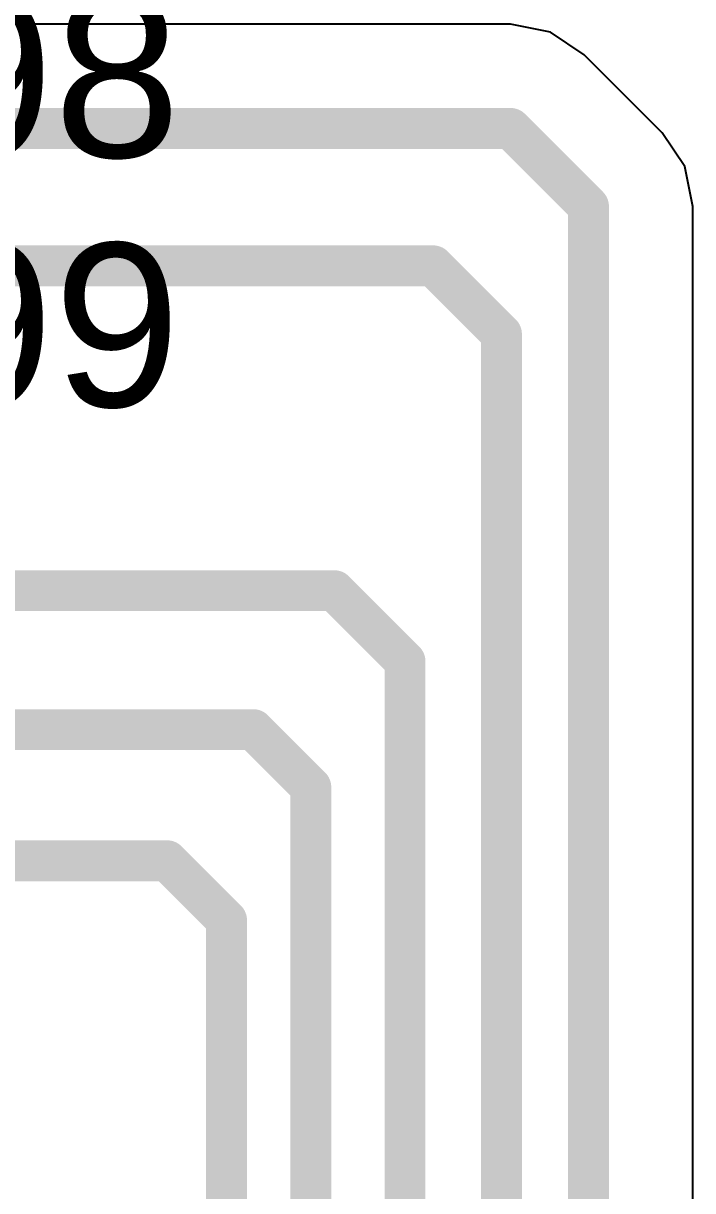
# Model space of a CAD drawing. Header units: inches. Extents: x -3 to 5437, y -3 to 5435.
# Drawn here: x 38.22 to 42.38, y 97.97 to 105.23 of the extents above; entities that cross this region are included whole.
import ezdxf

# ---------------------------------------------------------------- set-up
doc = ezdxf.new("R2010")
doc.units = ezdxf.units.IN
doc.layers.add('Bottom Layer', color=5, linetype='Continuous')
doc.layers.add('Top Overlay', color=2, linetype='Continuous')
doc.styles.add('Arial', font='', dxfattribs={"height": 0.2})
doc.styles.get('Arial').set_extended_font_data('Arial')

msp = doc.modelspace()

# ---------------------------------------------------------------- linework, layer by layer
at = {"layer": 'Bottom Layer'}
for p, q in [((41.2483, 105.2224), (35.0122, 105.2224)), ((41.4961, 105.1731), (41.2483, 105.2224)), ((41.7061, 105.0327), (41.4961, 105.1731)), ((42.1906, 104.5483), (41.7061, 105.0327)), ((42.331, 104.3382), (42.1906, 104.5483)), ((42.3803, 104.0904), (42.331, 104.3382)), ((42.3803, 93.517), (42.3803, 104.0904))]:
    msp.add_line(p, q, dxfattribs=at)
for points in [[(34.5176, 104.5749, 0.254, 0.254, 0), (41.2483, 104.5749, 0.254, 0.254, 0)], [(41.2483, 104.5749, 0.254, 0.254, 0), (41.7328, 104.0904, 0.254, 0.254, 0)], [(41.7328, 93.2489, 0.254, 0.254, 0), (41.7328, 104.0904, 0.254, 0.254, 0)], [(34.5152, 103.7209, 0.254, 0.254, 0), (40.7675, 103.7209, 0.254, 0.254, 0)], [(40.7675, 103.7209, 0.254, 0.254, 0), (41.1917, 103.2968, 0.254, 0.254, 0)], [(41.1917, 92.9344, 0.254, 0.254, 0), (41.1917, 103.2968, 0.254, 0.254, 0)], [(36.6012, 101.7025, 0.254, 0.254, 0), (40.1528, 101.7025, 0.254, 0.254, 0)], [(40.1528, 101.7025, 0.254, 0.254, 0), (40.5922, 101.2631, 0.254, 0.254, 0)], [(40.5922, 92.6112, 0.254, 0.254, 0), (40.5922, 101.2631, 0.254, 0.254, 0)], [(34.4647, 100.8389, 0.254, 0.254, 0), (39.6497, 100.8389, 0.254, 0.254, 0)], [(39.6497, 100.8389, 0.254, 0.254, 0), (40.0065, 100.482, 0.254, 0.254, 0)], [(40.0065, 92.2887, 0.254, 0.254, 0), (40.0065, 100.482, 0.254, 0.254, 0)], [(32.8925, 100.0244, 0.254, 0.254, 0), (39.113, 100.0244, 0.254, 0.254, 0)], [(39.113, 100.0244, 0.254, 0.254, 0), (39.4828, 99.6546, 0.254, 0.254, 0)], [(39.4828, 91.9562, 0.254, 0.254, 0), (39.4828, 99.6546, 0.254, 0.254, 0)]]:
    msp.add_lwpolyline(points, format="xyseb", dxfattribs=at)
for points in [[(41.1848, 104.5749, 0.127, 0.127, 1), (41.3118, 104.5749, 0.127, 0.127, 1)], [(41.1848, 104.5749, 0.127, 0.127, 1), (41.3118, 104.5749, 0.127, 0.127, 1)], [(41.6693, 104.0904, 0.127, 0.127, 1), (41.7963, 104.0904, 0.127, 0.127, 1)], [(41.6693, 104.0904, 0.127, 0.127, 1), (41.7963, 104.0904, 0.127, 0.127, 1)], [(40.704, 103.7209, 0.127, 0.127, 1), (40.831, 103.7209, 0.127, 0.127, 1)], [(40.704, 103.7209, 0.127, 0.127, 1), (40.831, 103.7209, 0.127, 0.127, 1)], [(41.1282, 103.2968, 0.127, 0.127, 1), (41.2552, 103.2968, 0.127, 0.127, 1)], [(41.1282, 103.2968, 0.127, 0.127, 1), (41.2552, 103.2968, 0.127, 0.127, 1)], [(40.0893, 101.7025, 0.127, 0.127, 1), (40.2163, 101.7025, 0.127, 0.127, 1)], [(40.0893, 101.7025, 0.127, 0.127, 1), (40.2163, 101.7025, 0.127, 0.127, 1)], [(40.5287, 101.2631, 0.127, 0.127, 1), (40.6557, 101.2631, 0.127, 0.127, 1)], [(40.5287, 101.2631, 0.127, 0.127, 1), (40.6557, 101.2631, 0.127, 0.127, 1)], [(39.5862, 100.8389, 0.127, 0.127, 1), (39.7132, 100.8389, 0.127, 0.127, 1)], [(39.5862, 100.8389, 0.127, 0.127, 1), (39.7132, 100.8389, 0.127, 0.127, 1)], [(39.943, 100.482, 0.127, 0.127, 1), (40.07, 100.482, 0.127, 0.127, 1)], [(39.943, 100.482, 0.127, 0.127, 1), (40.07, 100.482, 0.127, 0.127, 1)], [(39.0495, 100.0244, 0.127, 0.127, 1), (39.1765, 100.0244, 0.127, 0.127, 1)], [(39.0495, 100.0244, 0.127, 0.127, 1), (39.1765, 100.0244, 0.127, 0.127, 1)], [(39.4193, 99.6546, 0.127, 0.127, 1), (39.5463, 99.6546, 0.127, 0.127, 1)], [(39.4193, 99.6546, 0.127, 0.127, 1), (39.5463, 99.6546, 0.127, 0.127, 1)]]:
    msp.add_lwpolyline(points, format="xyseb", close=True, dxfattribs=at)

# ---------------------------------------------------------------- texts
at = {"layer": 'Top Overlay', "style": 'Arial'}
for s, p in [('C98', (36.5934, 104.395)), ('C99', (36.5934, 102.8456))]:
    msp.add_text(s, height=1.016, dxfattribs=at).set_placement(p)

doc.saveas('drawing.dxf')
